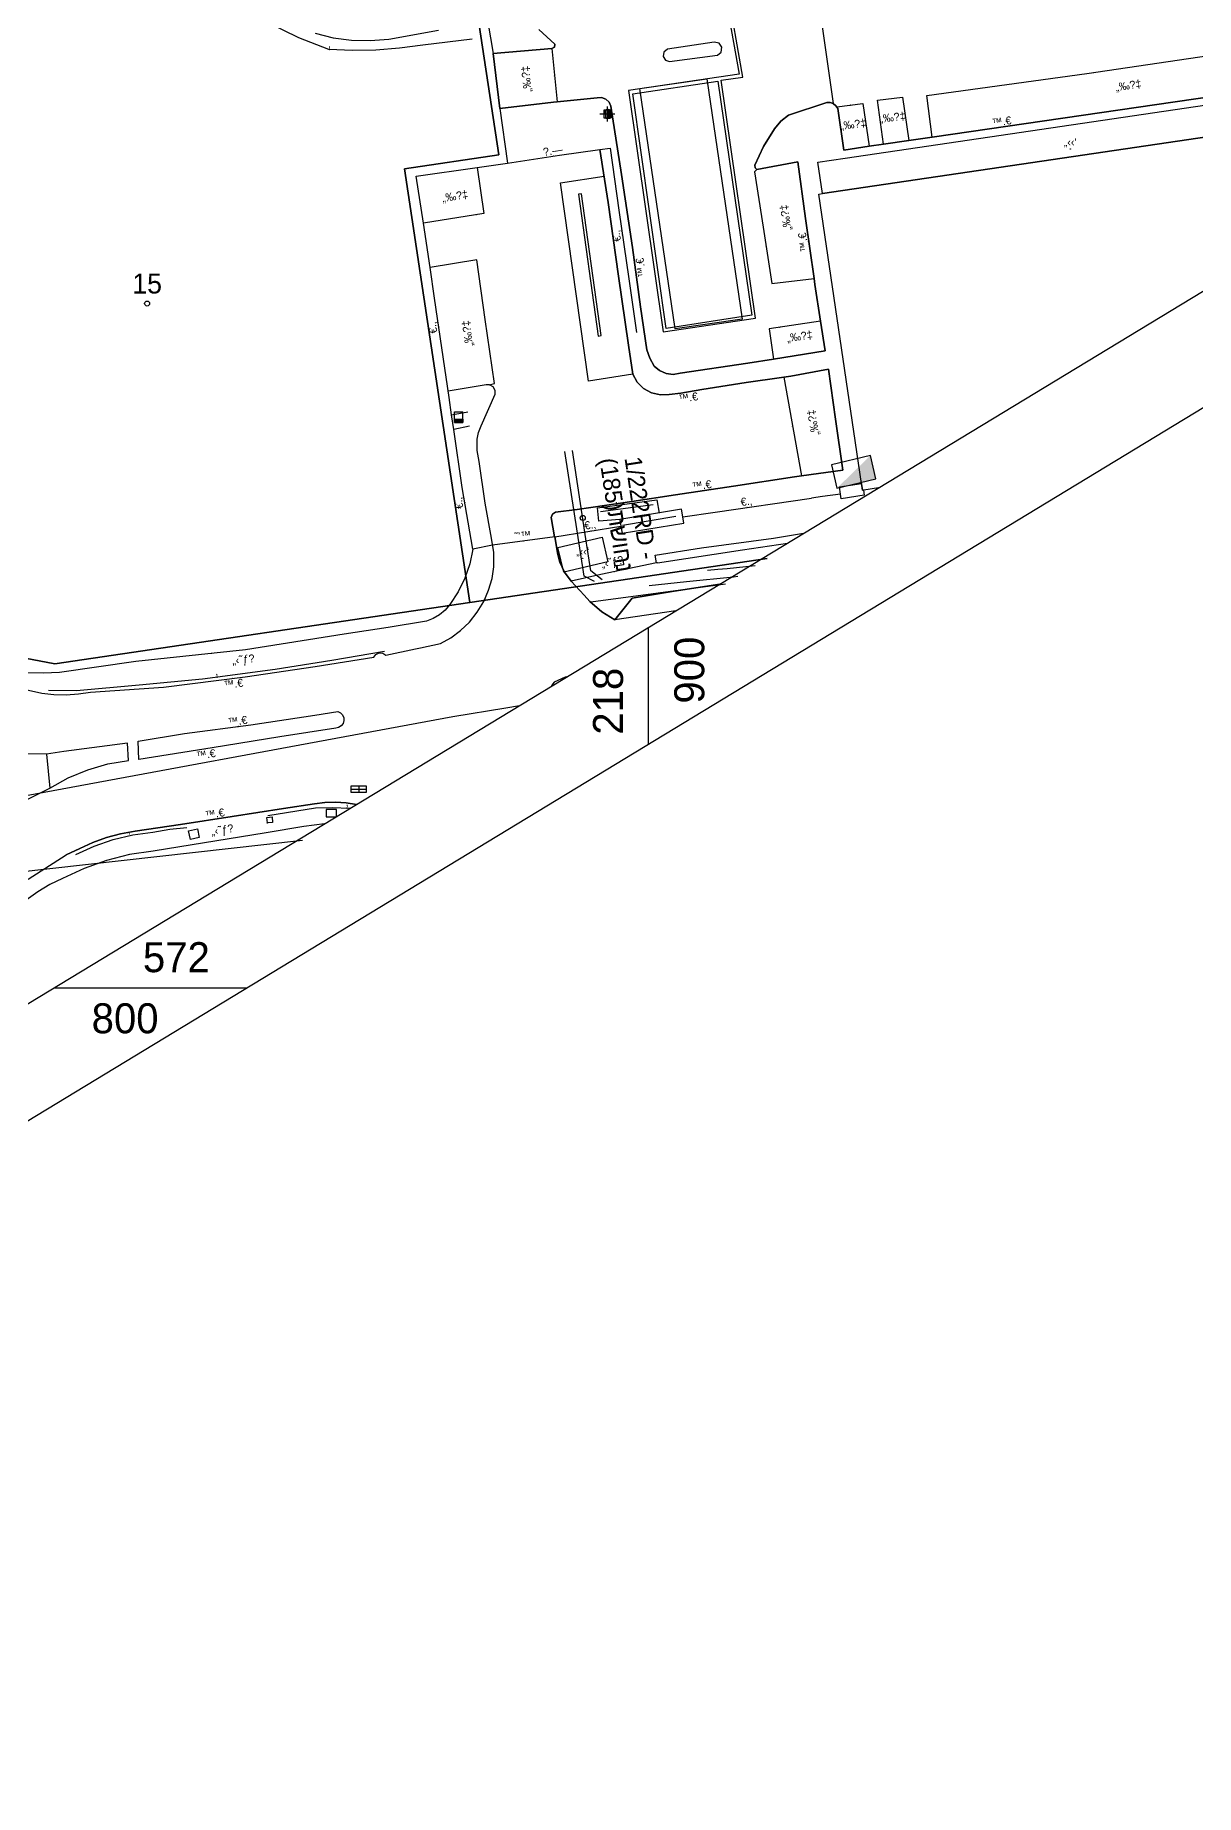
# Model space of a CAD drawing. Header units: metres. Extents: x 218299 to 220222, y 572714 to 574340.
# Drawn here: x 218838.6 to 218954.7, y 572719.3 to 572895.3 of the extents above; entities that cross this region are included whole.
import ezdxf
from ezdxf.enums import TextEntityAlignment as Align

# ---------------------------------------------------------------- set-up
doc = ezdxf.new("R2010")
doc.units = ezdxf.units.M
doc.header["$MEASUREMENT"] = 0
doc.header["$PDMODE"] = 66
doc.header["$PDSIZE"] = 0.75
for name, color, linetype in [('1201', 7, 'Continuous'), ('1202', 7, 'Continuous'), ('1602', 44, 'Continuous'), ('1603', 44, 'Continuous'), ('6011', 10, 'Continuous'), ('6021', 110, 'Continuous'), ('6031', 254, 'Continuous'), ('6151', 102, 'CABLEUNDEXIST03'), ('6261', 7, 'Continuous'), ('6910', 102, 'Continuous'), ('A_POINTS', 2, 'Continuous'), ('M2200', 253, 'Continuous'), ('M2207', 253, 'Continuous'), ('M2401', 7, 'Continuous'), ('M2404', 7, 'Continuous'), ('M2407', 253, 'Continuous'), ('M2408', 253, 'Continuous'), ('M2420', 253, 'Continuous'), ('M2430', 253, 'Continuous'), ('M2601', 253, 'Continuous'), ('M2602', 253, 'Continuous'), ('M2605', 253, 'Continuous'), ('M2612', 253, 'Continuous'), ('M4601', 253, 'Continuous'), ('M4611', 253, 'Continuous'), ('M4903', 253, 'Continuous'), ('M4904', 253, 'Continuous'), ('M5235', 253, 'Continuous'), ('M5250', 253, 'Continuous')]:
    doc.layers.add(name, color=color, linetype=linetype)
doc.styles.add('HEBTXT', font='HEBTXT')
doc.styles.add('MAVAT_HEBTXT', font='HEBTXT')
doc.linetypes.add('CABLEUNDEXIST03', pattern='A,3.5,[222,elecad.shx,S=0.01,R=0,X=0,Y=0],1.5', length=5)

# ---------------------------------------------------------------- blocks, each defined once
blk = doc.blocks.new('6261')
blk.add_lwpolyline([(-2, -1.2), (2, -1.2), (2, 1.2), (-2, 1.2)], close=True)
at = {"color": 0}
blk.add_solid([(2, 1.2), (-2, -1.2), (2, -1.2)], dxfattribs=at)
at = {"color": 0, "style": 'HEBTXT'}
blk.add_attdef('PIL_NAME', (2.69, 2.42), '', height=1.7, dxfattribs=at)
at = {"style": 'HEBTXT'}
blk.add_attdef('CAMUT_MONIM', (2.49, 0.22), '', height=1.7, dxfattribs=at)
at = {"color": 0, "style": 'HEBTXT', "flags": 1}
for tag, p in [('TYPE', (2.59, -1.77)), ('MAP_TYPE', (2.69, -3.78))]:
    blk.add_attdef(tag, p, '', height=1.7, dxfattribs=at)
blk = doc.blocks.new('6910')
at = {"layer": 'A_POINTS'}
blk.add_circle((0, 0), 0.25, dxfattribs=at)
at = {"color": 0, "style": 'HEBTXT', "flags": 1}
blk.add_attdef('CODE', (-2.92, 6.4), '', height=1.7, dxfattribs=at)
at = {"color": 0, "style": 'HEBTXT'}
for tag, p in [('PATH', (0.17, 4.71)), ('HTCH', (0.17, 2.71))]:
    blk.add_attdef(tag, text='', height=1.7, dxfattribs=at).set_placement(p, align=Align.MIDDLE_CENTER)
blk = doc.blocks.new('1603')
at = {"layer": 'A_POINTS'}
blk.add_circle((0, 0), 0.25, dxfattribs=at)
at = {"color": 0, "style": 'HEBTXT'}
blk.add_attdef('PARCEL_NUM', text='', height=2, dxfattribs=at).set_placement((0, 1), align=Align.CENTER)
at = {"color": 0, "style": 'HEBTXT', "flags": 1}
blk.add_attdef('LOT_NUM', text='', height=2, dxfattribs=at).set_placement((0, -2.5), align=Align.CENTER)
blk = doc.blocks.new('M2404')
blk.add_circle((0, 0), 0.025)
at = {"style": 'MAVAT_HEBTXT'}
blk.add_attdef('NAME', text='', height=0.8, dxfattribs=at).set_placement((0, 1.59), align=Align.MIDDLE)
blk = doc.blocks.new('M2408')
blk.add_circle((0, 0), 0.025)
at = {"style": 'MAVAT_HEBTXT'}
blk.add_attdef('NAME', text='', height=0.8, dxfattribs=at).set_placement((0, 1.59), align=Align.MIDDLE)
blk = doc.blocks.new('M2601')
blk.add_circle((0, 0), 0.025)
at = {"style": 'MAVAT_HEBTXT'}
blk.add_attdef('NAME', text='', height=0.8, dxfattribs=at).set_placement((0, 1.59), align=Align.MIDDLE)
blk = doc.blocks.new('M2602')
blk.add_circle((0, 0), 0.025)
at = {"style": 'MAVAT_HEBTXT'}
blk.add_attdef('NAME', text='', height=0.8, dxfattribs=at).set_placement((0, 1.59), align=Align.MIDDLE)
blk = doc.blocks.new('M2605')
blk.add_circle((0, 0), 0.025)
at = {"style": 'MAVAT_HEBTXT'}
blk.add_attdef('NAME', text='', height=0.8, dxfattribs=at).set_placement((0, 1.59), align=Align.MIDDLE)
blk = doc.blocks.new('M2612')
blk.add_circle((0, 0), 0.025)
at = {"style": 'MAVAT_HEBTXT'}
blk.add_attdef('NAME', text='', height=0.8, dxfattribs=at).set_placement((0, 1.59), align=Align.MIDDLE)
blk = doc.blocks.new('M2207')
blk.add_circle((0, 0), 0.025)
at = {"style": 'MAVAT_HEBTXT'}
blk.add_attdef('NAME', text='', height=0.8, dxfattribs=at).set_placement((0, 1.59), align=Align.MIDDLE)
blk = doc.blocks.new('M5250')
blk.add_circle((0, 0), 0.025)
at = {"style": 'MAVAT_HEBTXT'}
blk.add_attdef('NAME', text='', height=0.8, dxfattribs=at).set_placement((0, 1.25), align=Align.MIDDLE)
blk = doc.blocks.new('M2430')
blk.add_circle((0, 0), 0.025)
at = {"style": 'MAVAT_HEBTXT'}
blk.add_attdef('NAME', text='', height=0.8, dxfattribs=at).set_placement((0, 1.25), align=Align.MIDDLE)
blk = doc.blocks.new('M4611')
for p, q in [((-1.07, 0.55), (-1.07, 0.77)), ((-1, 0.57), (-0.52, 0.57)), ((-0.95, 0.86), (-0.54, 0.86)), ((-0.88, 1), (-0.51, 1)), ((-0.77, 1.07), (-0.5, 1.07)), ((-0.77, 0.25), (-0.5, 0.25)), ((-0.5, 1.07), (-0.5, 1.13)), ((-0.5, -1.5), (-0.5, 1.06)), ((-0.2, 1.43), (0.44, 1.43)), ((-0.04, 1.28), (-0.04, -1.47)), ((0.41, 1.29), (0.41, -1.46)), ((0.64, -1.47), (0.64, 1.16)), ((0.74, 1.13), (0.74, -1.5)), ((0.74, 1.07), (0.95, 1.07)), ((0.74, 0.25), (0.95, 0.25)), ((1.03, 1), (0.77, 1)), ((1.16, 0.85), (0.78, 0.85)), ((1.2, 0.55), (0.79, 0.55)), ((1.25, 0.55), (1.25, 0.77)), ((0.74, -1.5), (-0.5, -1.5))]:
    blk.add_line(p, q)
for centre, start, end in [((-0.77, 0.77), 90, 180), ((-0.77, 0.55), 180, 270), ((-0.2, 1.13), 90, 180), ((0.44, 1.13), 0, 90), ((0.95, 0.77), 0, 90), ((0.95, 0.55), 270, 0)]:
    blk.add_arc(centre, 0.3, start, end)
blk.add_point((0, 0))
at = {"style": 'MAVAT_HEBTXT', "flags": 1}
for tag, p in [('MARK', (0.08, 2.68)), ('HEIGHT', (0.08, -2.76)), ('NAME', (0.08, -5.32)), ('DIAMETER', (0.08, -7.89))]:
    blk.add_attdef(tag, text='', height=0.8, dxfattribs=at).set_placement(p, align=Align.MIDDLE)
blk = doc.blocks.new('M4903')
blk.add_lwpolyline([(-1.6, -0.59), (1.6, -0.59), (1.6, 0.62), (-1.6, 0.62)], close=True)
for points in [[(-1.57, 0), (1.57, 0)], [(0, 0.62), (0, -0.59)]]:
    blk.add_lwpolyline(points)
at = {"style": 'MAVAT_HEBTXT', "flags": 1}
for tag, p in [('MARK', (0, 1.87)), ('IL', (0, -6.97))]:
    blk.add_attdef(tag, text='', height=0.8, dxfattribs=at).set_placement(p, align=Align.MIDDLE)
at = {"style": 'MAVAT_HEBTXT'}
for tag, p in [('HEIGHT', (0, -1.84)), ('NAME', (0, -4.41))]:
    blk.add_attdef(tag, text='', height=0.8, dxfattribs=at).set_placement(p, align=Align.MIDDLE)
blk = doc.blocks.new('*U89')
at = {"linetype": 'Continuous'}
for p, q in [((-0.85, 0), (-0.85, -0.66)), ((0.85, 0), (0.85, -0.66))]:
    blk.add_line(p, q, dxfattribs=at)
blk.add_solid([(-0.85, 0), (-0.85, -0.66), (0.85, -0.66)], dxfattribs=at)
at = {"linetype": 'Continuous', "extrusion": (0, 0, -1)}
blk.add_solid([(0.85, 0), (-0.85, 0), (-0.85, -0.66)], dxfattribs=at)
blk = doc.blocks.new('M5235')
for points in [[(-0.85, 1.47), (0.85, 1.47)], [(-0.85, -0.66), (-0.85, 1.47)], [(-0.85, 0), (0.85, 0)], [(0.85, -0.66), (0.85, 1.47)], [(-0.85, -0.66), (0.85, -0.66)]]:
    blk.add_lwpolyline(points)
at = {"linetype": 'Continuous'}
blk.add_blockref('*U89', (0, 0), dxfattribs=at)
at = {"style": 'MAVAT_HEBTXT', "flags": 1}
for tag, p in [('MARK', (0, 2.72)), ('HEIGHT', (0, -1.92)), ('NAME', (0, -4.48))]:
    blk.add_attdef(tag, text='', height=0.8, dxfattribs=at).set_placement(p, align=Align.MIDDLE)
blk = doc.blocks.new('111')
at = {"layer": 'M2200'}
blk.add_polyline3d([(218905.83, 572890.9, 565.84), (218909.34, 572866.86, 565.66), (218902.65, 572865.89, 565.66), (218899.13, 572889.92, 565.84), (218905.83, 572890.9, 565.84)], close=True, dxfattribs=at)
blk.add_polyline3d([(218922.98, 572849.98, 568.72), (218921.54, 572849.77, 568.72), (218921.51, 572849.77, 568.72), (218921.39, 572849.75, 568.72), (218921.29, 572850.43, 568.73), (218917.03, 572879.37, 569.08), (218917.4, 572879.43, 569.08), (218966.48, 572886.66, 569.08), (218966.85, 572886.71, 569.08), (218968.22, 572877.42, 568.97)], dxfattribs=at)
at = {"layer": 'M2207'}
for points in [[(218966.48, 572886.66, 563.59), (218917.4, 572879.43, 563.23), (218916.94, 572882.54, 563.23), (218919.67, 572882.95, 563.25), (218966.02, 572889.78, 563.59), (218966.48, 572886.66, 563.59)], [(218921.56, 572849.25, 561.16), (218919.27, 572848.88, 561.16), (218919.19, 572849.37, 561.16), (218919.08, 572850.08, 561.16), (218921.29, 572850.43, 561.16), (218921.3, 572850.35, 561.16), (218921.39, 572849.75, 561.16), (218921.51, 572849.77, 561.16), (218921.56, 572849.25, 561.16)], [(218890.93, 572844.02, 560.58), (218895.35, 572845.06, 560.58), (218895.93, 572842.59, 560.58), (218891.51, 572841.55, 560.58), (218890.93, 572844.02, 560.58)]]:
    blk.add_polyline3d(points, close=True, dxfattribs=at)
at = {"layer": 'M2401'}
for points in [[(218965.74, 572890.5, 558.64), (218928.36, 572885.06, 558.64), (218926.04, 572884.72, 558.64), (218923.48, 572884.35, 558.64), (218922.05, 572884.14, 558.64), (218919.54, 572883.77, 558.64), (218918.92, 572887.93, 558.69), (218918.74, 572888.2, 558.69), (218918.47, 572888.41, 558.69), (218918.15, 572888.52, 558.69), (218917.83, 572888.53, 558.69), (218913.98, 572887.25, 558.78), (218913.21, 572886.64, 558.79), (218912.58, 572885.9, 558.87), (218911.49, 572884.12, 558.87), (218910.61, 572882.24, 558.87), (218910.65, 572881.99, 558.87), (218910.82, 572881.82, 558.87), (218914.94, 572882.59, 558.87), (218915.68, 572876.91, 558.87), (218916.55, 572870.91, 558.79), (218916.64, 572870.31, 558.78), (218917.2, 572866.64, 558.78), (218917.65, 572863.7, 558.78), (218912.5, 572862.86, 558.72), (218909.92, 572862.44, 558.69), (218903.15, 572861.44, 558.69), (218902.46, 572861.33, 558.69), (218901.74, 572861.43, 558.69), (218901.08, 572861.72, 558.69), (218900.55, 572862.16, 558.69), (218900.12, 572862.94, 558.69), (218899.83, 572863.78, 558.69), (218899.2, 572868.09, 558.78), (218898.39, 572874.02, 558.87), (218897.27, 572881.31, 558.87), (218896.23, 572888.16, 558.87), (218896.06, 572888.55, 558.87), (218895.71, 572888.87, 558.87), (218895.27, 572889.02, 558.87), (218894.84, 572889, 558.87), (218890.85, 572888.58, 558.95), (218890.48, 572888.54, 558.96), (218885.11, 572887.93, 559.05), (218884.44, 572893.43, 559.14), (218890.31, 572893.92, 559.14), (218890.59, 572894.05, 559.14), (218890.61, 572894.35, 559.14), (218889.01, 572895.81, 559.06)], [(218836.45, 572830.08, 557.74), (218839.3, 572829.47, 557.74), (218840.51, 572829.33, 557.91), (218841.74, 572829.3, 557.94), (218842.96, 572829.38, 557.94), (218844.17, 572829.56, 557.92), (218851.45, 572830.05, 557.92), (218859.63, 572831.1, 557.92), (218866.65, 572832.12, 558.1), (218872.5, 572833.07, 558.1), (218872.71, 572833.32, 558.1), (218873.05, 572833.48, 558.1), (218873.42, 572833.44, 558.1), (218873.7, 572833.26, 558.1), (218876.66, 572833.88, 558.1), (218877.19, 572833.99, 558.1), (218879.18, 572834.41, 558.1), (218880.21, 572834.99, 558.1), (218881.19, 572835.71, 558.1), (218882.08, 572836.56, 558.11), (218882.86, 572837.54, 558.11), (218883.5, 572838.61, 558.13), (218883.99, 572839.74, 558.15), (218884.33, 572840.91, 558.17), (218884.51, 572842.08, 558.19), (218884.52, 572843.53, 558.19), (218884.29, 572844.97, 558.28), (218883.66, 572848.46, 558.37), (218883.04, 572852.63, 558.46), (218882.83, 572853.73, 558.46), (218882.84, 572854.85, 558.46), (218882.99, 572855.53, 558.46), (218883.25, 572856.18, 558.46), (218884.63, 572859.37, 558.55), (218884.63, 572859.73, 558.55), (218884.44, 572860.09, 558.55), (218884.09, 572860.29, 558.55), (218883.73, 572860.3, 558.55), (218879.94, 572859.66, 558.55)], [(218917.37, 572896.13, 558.48), (218918.47, 572888.41, 558.48)], [(218906.56, 572894.54, 558.73), (218901.87, 572893.84, 558.73), (218901.52, 572893.57, 558.73), (218901.44, 572893.13, 558.73), (218901.67, 572892.75, 558.73), (218902.09, 572892.61, 558.73), (218906.89, 572893.25, 558.73), (218907.26, 572893.56, 558.73), (218907.32, 572894.04, 558.73), (218907.04, 572894.44, 558.73), (218906.56, 572894.54, 558.73)], [(218895.11, 572883.83, 558.82), (218895.95, 572878.52, 558.73), (218896.97, 572871.17, 558.64), (218898, 572864.27, 558.64), (218898.41, 572861.34, 558.64), (218898.84, 572860.57, 558.64), (218899.5, 572859.92, 558.64), (218900.3, 572859.48, 558.64), (218901.17, 572859.28, 558.64), (218902.05, 572859.33, 558.64), (218903.23, 572859.46, 558.64), (218905.32, 572859.82, 558.55), (218909.77, 572860.51, 558.64), (218913.29, 572861.03, 558.72), (218913.52, 572861.06, 558.72), (218914.21, 572861.16, 558.73), (218918, 572861.84, 558.73), (218918.69, 572856.86, 558.73), (218919.41, 572851.76, 558.73), (218915.29, 572851.19, 558.66), (218914.6, 572851.1, 558.64), (218908.49, 572850.14, 558.55), (218902.68, 572849.29, 558.55), (218898.32, 572848.63, 558.37), (218892.86, 572847.82, 558.28), (218890.67, 572847.55, 558.28), (218890.37, 572847.36, 558.28), (218890.26, 572847.02, 558.28), (218890.59, 572845.1, 558.28), (218890.6, 572845.08, 558.28), (218890.92, 572843.31, 558.28), (218891.13, 572842.55, 558.28), (218891.59, 572841.57, 558.28), (218892.26, 572840.65, 558.28), (218893.56, 572839.25, 558.22), (218894.13, 572838.63, 558.19), (218895.3, 572837.6, 558.19), (218896.63, 572836.79, 558.19), (218898.34, 572838.97, 558.19), (218902.56, 572839.65, 558.28), (218907.12, 572840.37, 558.28)], [(218891.83, 572831.1, 558.28), (218891.64, 572831.05, 558.28), (218890.55, 572830.55, 558.28), (218890.3, 572830.25, 558.28), (218890.29, 572830.16, 558.28)], [(218837.94, 572810.86, 558), (218841.74, 572813.28, 557.92), (218843.08, 572813.92, 558.01), (218844.4, 572814.53, 558.01), (218845.77, 572815.03, 558.01), (218847.18, 572815.4, 558.01), (218848.62, 572815.66, 558.01), (218853.15, 572816.32, 558.01), (218858.34, 572817.12, 558.1), (218863.46, 572817.94, 558.1), (218866.57, 572818.4, 558.1), (218867.62, 572818.53, 558.1), (218868.68, 572818.57, 558.12), (218869.74, 572818.5, 558.15), (218870.78, 572818.33, 558.19)]]:
    blk.add_polyline3d(points, dxfattribs=at)
for points in [[(218848.92, 572824.64, 558.1), (218853.57, 572825.43, 558.19), (218860.19, 572826.3, 558.28), (218866.59, 572827.27, 558.19), (218868.91, 572827.62, 558.19), (218869.17, 572827.5, 558.19), (218869.38, 572827.28, 558.19), (218869.5, 572827, 558.19), (218869.52, 572826.71, 558.19), (218869.43, 572826.43, 558.19), (218869.24, 572826.19, 558.19), (218868.98, 572826.03, 558.19), (218868.7, 572825.97, 558.19), (218863.11, 572825.09, 558.1), (218856.33, 572823.99, 558.1), (218848.99, 572822.82, 558.01)], [(218836.56, 572823.38, 557.92), (218835.6, 572823.38, 557.92), (218835.17, 572823.18, 557.92), (218834.96, 572822.75, 557.92), (218835.42, 572821.05, 557.96), (218835.99, 572818.9, 558.01), (218836.28, 572818.55, 558.01), (218836.7, 572818.39, 558.01), (218837.22, 572818.53, 558.01), (218840.1, 572819.95, 557.74), (218841.93, 572820.98, 558.01), (218843.88, 572821.8, 558.01), (218845.91, 572822.39, 558.01), (218847.98, 572822.73, 558.01), (218847.86, 572824.47, 558.01), (218841.51, 572823.61, 558.01), (218839.75, 572823.34, 558.01)]]:
    blk.add_polyline3d(points, close=True, dxfattribs=at)
at = {"layer": 'M2404'}
for points in [[(218889.01, 572895.81, 559.06), (218890.61, 572894.35, 559.14), (218890.59, 572894.05, 559.14), (218890.31, 572893.92, 559.14), (218884.44, 572893.43, 559.14), (218885.11, 572887.93, 559.05), (218890.48, 572888.54, 558.96), (218890.85, 572888.58, 558.95), (218894.84, 572889, 558.87), (218895.27, 572889.02, 558.87), (218895.71, 572888.87, 558.87), (218896.06, 572888.55, 558.87), (218896.23, 572888.16, 558.87), (218897.27, 572881.31, 558.87), (218898.39, 572874.02, 558.87), (218899.2, 572868.09, 558.78), (218899.83, 572863.78, 558.69), (218900.12, 572862.94, 558.69), (218900.55, 572862.16, 558.69), (218901.08, 572861.72, 558.69), (218901.74, 572861.43, 558.69), (218902.46, 572861.33, 558.69), (218903.15, 572861.44, 558.69), (218909.92, 572862.44, 558.69), (218912.5, 572862.86, 558.72), (218917.65, 572863.7, 558.78), (218917.2, 572866.64, 558.78), (218916.64, 572870.31, 558.78), (218916.55, 572870.91, 558.79), (218915.68, 572876.91, 558.87), (218914.94, 572882.59, 558.87), (218910.82, 572881.82, 558.87), (218910.65, 572881.99, 558.87), (218910.61, 572882.24, 558.87), (218911.49, 572884.12, 558.87), (218912.58, 572885.9, 558.87), (218913.21, 572886.64, 558.79), (218913.98, 572887.25, 558.78), (218917.83, 572888.53, 558.69), (218918.15, 572888.52, 558.69), (218918.47, 572888.41, 558.69), (218918.74, 572888.2, 558.69), (218918.92, 572887.93, 558.69), (218919.54, 572883.77, 558.64), (218922.05, 572884.14, 558.64), (218923.48, 572884.35, 558.64), (218926.04, 572884.72, 558.64), (218928.36, 572885.06, 558.64), (218965.74, 572890.5, 558.64)], [(218906.56, 572894.54, 558.73), (218901.87, 572893.84, 558.73), (218901.52, 572893.57, 558.73), (218901.44, 572893.13, 558.73), (218901.67, 572892.75, 558.73), (218902.09, 572892.61, 558.73), (218906.89, 572893.25, 558.73), (218907.26, 572893.56, 558.73), (218907.32, 572894.04, 558.73), (218907.04, 572894.44, 558.73), (218906.56, 572894.54, 558.73)], [(218907.12, 572840.37, 558.28), (218902.56, 572839.65, 558.28), (218898.34, 572838.97, 558.19), (218896.63, 572836.79, 558.19), (218895.3, 572837.6, 558.19), (218894.13, 572838.63, 558.19), (218893.56, 572839.25, 558.22), (218892.26, 572840.65, 558.28), (218891.59, 572841.57, 558.28), (218891.13, 572842.55, 558.28), (218890.92, 572843.31, 558.28), (218890.6, 572845.08, 558.28), (218890.59, 572845.1, 558.28), (218890.26, 572847.02, 558.28), (218890.37, 572847.36, 558.28), (218890.67, 572847.55, 558.28), (218892.86, 572847.82, 558.28), (218898.32, 572848.63, 558.37), (218902.68, 572849.29, 558.55), (218908.49, 572850.14, 558.55), (218914.6, 572851.1, 558.64), (218915.29, 572851.19, 558.66), (218919.41, 572851.76, 558.73), (218918.69, 572856.86, 558.73), (218918, 572861.84, 558.73), (218914.21, 572861.16, 558.73), (218913.52, 572861.06, 558.72), (218913.29, 572861.03, 558.72), (218909.77, 572860.51, 558.64), (218905.32, 572859.82, 558.55), (218903.23, 572859.46, 558.64), (218902.05, 572859.33, 558.64), (218901.17, 572859.28, 558.64), (218900.3, 572859.48, 558.64), (218899.5, 572859.92, 558.64), (218898.84, 572860.57, 558.64), (218898.41, 572861.34, 558.64), (218898, 572864.27, 558.64), (218896.97, 572871.17, 558.64), (218895.95, 572878.52, 558.73), (218895.11, 572883.83, 558.82)], [(218839.3, 572829.47, 557.86), (218840.51, 572829.33, 557.91), (218841.74, 572829.3, 557.94), (218842.96, 572829.38, 557.94), (218844.17, 572829.56, 557.92), (218851.45, 572830.05, 557.92), (218859.63, 572831.1, 557.92), (218866.65, 572832.12, 558.1), (218872.5, 572833.07, 558.1), (218872.71, 572833.32, 558.1), (218873.05, 572833.48, 558.1), (218873.42, 572833.44, 558.1), (218873.7, 572833.26, 558.1), (218876.66, 572833.88, 558.1), (218877.19, 572833.99, 558.1), (218879.18, 572834.41, 558.1), (218880.21, 572834.99, 558.1), (218881.19, 572835.71, 558.1), (218882.08, 572836.56, 558.11), (218882.86, 572837.54, 558.11), (218883.5, 572838.61, 558.13), (218883.99, 572839.74, 558.15), (218884.33, 572840.91, 558.17), (218884.51, 572842.08, 558.19), (218884.52, 572843.53, 558.19), (218884.29, 572844.97, 558.28), (218883.66, 572848.46, 558.37), (218883.04, 572852.63, 558.46), (218882.83, 572853.73, 558.46), (218882.84, 572854.85, 558.46), (218882.99, 572855.53, 558.46), (218883.25, 572856.18, 558.46), (218884.63, 572859.37, 558.55), (218884.63, 572859.73, 558.55), (218884.44, 572860.09, 558.55), (218884.09, 572860.29, 558.55), (218883.73, 572860.3, 558.55), (218879.94, 572859.66, 558.55)], [(218891.83, 572831.1, 558.28), (218891.64, 572831.05, 558.28), (218890.55, 572830.55, 558.28), (218890.3, 572830.25, 558.28), (218890.29, 572830.16, 558.28)], [(218840.1, 572819.95, 558.01), (218841.93, 572820.98, 558.01), (218843.88, 572821.8, 558.01), (218845.91, 572822.39, 558.01), (218847.98, 572822.73, 558.01), (218847.86, 572824.47, 558.01), (218841.51, 572823.61, 558.01), (218839.75, 572823.34, 558.01), (218839.75, 572823.34, 558.01)], [(218870.78, 572818.33, 558.19), (218869.74, 572818.5, 558.15), (218868.68, 572818.57, 558.12), (218867.62, 572818.53, 558.1), (218866.57, 572818.4, 558.1), (218863.46, 572817.94, 558.1), (218858.34, 572817.12, 558.1), (218853.15, 572816.32, 558.01), (218848.62, 572815.66, 558.01), (218847.18, 572815.4, 558.01), (218845.77, 572815.03, 558.01), (218844.4, 572814.53, 558.01), (218843.08, 572813.92, 558.01), (218841.74, 572813.28, 557.97)]]:
    blk.add_polyline3d(points, dxfattribs=at)
blk.add_polyline3d([(218848.92, 572824.64, 558.1), (218853.57, 572825.43, 558.19), (218860.19, 572826.3, 558.28), (218866.59, 572827.27, 558.19), (218868.91, 572827.62, 558.19), (218869.17, 572827.5, 558.19), (218869.38, 572827.28, 558.19), (218869.5, 572827, 558.19), (218869.52, 572826.71, 558.19), (218869.43, 572826.43, 558.19), (218869.24, 572826.19, 558.19), (218868.98, 572826.03, 558.19), (218868.7, 572825.97, 558.19), (218863.11, 572825.09, 558.1), (218856.33, 572823.99, 558.1), (218848.99, 572822.82, 558.01)], close=True, dxfattribs=at)
at = {"layer": 'M2407'}
blk.add_polyline3d([(218898.41, 572861.34, 558.64), (218893.97, 572860.67, 558.54), (218891.18, 572880.49, 558.56), (218895.54, 572881.15, 558.78)], dxfattribs=at)
at = {"layer": 'M2408'}
for points in [[(218866.63, 572895.44, 558.42), (218868.43, 572895, 558.54), (218870.28, 572894.75, 558.62), (218872.15, 572894.71, 558.64), (218874, 572894.87, 558.6), (218878.96, 572895.74, 558.8)], [(218883.92, 572896.54, 559.14), (218884.44, 572893.43, 559.14)], [(218885.11, 572887.93, 559.05), (218885.89, 572882.44, 559)], [(218917.39, 572849.11, 558.72), (218916.28, 572848.96, 558.72)], [(218900.8, 572842.48, 558.44), (218900.65, 572843.25, 558.44), (218905.3, 572843.98, 558.44), (218912.48, 572844.96, 558.53), (218915.48, 572845.44, 558.57)], [(218882.42, 572843.86, 558.28), (218882.11, 572842.39, 558.28), (218881.61, 572840.95, 558.28), (218880.94, 572839.58, 558.28), (218880.11, 572838.32, 558.28), (218879.64, 572837.76, 558.28), (218879.08, 572837.29, 558.28), (218878.45, 572836.91, 558.28), (218877.77, 572836.65, 558.28), (218873.95, 572836.01, 558.28), (218869.53, 572835.36, 558.28), (218859.66, 572833.8, 558.1), (218848.69, 572832.61, 557.92), (218841.05, 572831.52, 557.92), (218839.47, 572831.44, 557.92), (218837.88, 572831.49, 557.92), (218836.31, 572831.67, 557.92), (218834.76, 572831.98, 557.92), (218830.4, 572833.31, 557.74), (218829.37, 572833.73, 557.74), (218828.38, 572834.28, 557.74), (218827.47, 572834.94, 557.74), (218826.66, 572835.71, 557.74)], [(218900.88, 572842.49, 558.44), (218900.8, 572842.48, 558.44), (218895.2, 572841.32, 558.35), (218892.26, 572840.65, 558.28)], [(218839.75, 572823.34, 558.01), (218840.1, 572819.95, 558.01)], [(218867.58, 572816.39, 558.29), (218865.49, 572816.12, 558.29), (218861.72, 572815.48, 558.1), (218850.43, 572813.66, 558.1), (218848.08, 572813.31, 558.1), (218845.77, 572812.73, 558.1), (218843.52, 572811.94, 558.1), (218841.37, 572810.94, 558.1), (218840.11, 572810.31, 558.1), (218838.88, 572809.58, 558.1), (218837.71, 572808.76, 558.1), (218836.59, 572807.85, 558.1), (218835.55, 572806.86, 558.1), (218834.6, 572805.8, 558.1), (218833.72, 572804.67, 558.1), (218832.95, 572803.49, 558.1), (218831.66, 572801.3, 558.18), (218830.63, 572798.95, 558.3), (218829.88, 572796.51, 558.45), (218829.43, 572794.01, 558.64), (218829.22, 572793.13, 558.65)]]:
    blk.add_polyline3d(points, dxfattribs=at)
at = {"layer": 'M2420', "linetype": 'Continuous', "lineweight": -3}
blk.add_lwpolyline([(218833.2, 572818.38), (218880.41, 572827.12), (218885.7, 572828), (218887.09, 572828.22)], dxfattribs=at)
at = {"layer": 'M2430'}
for points in [[(218890.31, 572893.92, 558.82), (218890.85, 572888.58, 558.82)], [(218928.36, 572885.06, 558.37), (218927.83, 572889.22, 558.37), (218943.85, 572891.42, 558.37), (218965.32, 572894.6, 558.55)], [(218918.82, 572888.09, 558.55), (218921.44, 572888.41, 558.55), (218922.05, 572884.14, 558.55)], [(218923.48, 572884.35, 558.55), (218922.91, 572888.76, 558.46), (218925.39, 572889.07, 558.46), (218926.04, 572884.72, 558.46)], [(218882.84, 572882.01, 558.55), (218883.5, 572877.42, 558.55), (218877.46, 572876.45, 558.55)], [(218910.82, 572881.82, 558.73), (218910.58, 572881.59, 558.73), (218911.44, 572876.04, 558.73), (218912.32, 572870.42, 558.64), (218916.55, 572870.91, 558.64)], [(218884.09, 572860.29, 558.37), (218884.58, 572860.41, 558.37), (218883.64, 572866.82, 558.46), (218882.81, 572872.79, 558.55), (218878.13, 572872.02, 558.55)], [(218917.2, 572866.64, 558.64), (218912.06, 572865.9, 558.64), (218912.5, 572862.86, 558.64)], [(218913.52, 572861.06, 558.55), (218915.29, 572851.19, 558.55)], [(218902.72, 572837.7, 558.16), (218896.63, 572836.79, 558.1)]]:
    blk.add_polyline3d(points, dxfattribs=at)
at = {"layer": 'M2601'}
for points in [[(218882.33, 572894.86, 560.06), (218877.4, 572894.26, 559.88), (218875.07, 572893.95, 559.71), (218872.72, 572893.77, 559.56), (218870.36, 572893.72, 559.44), (218868, 572893.81, 559.34), (218865, 572894.99, 559.34), (218861.88, 572896.52, 559.34), (218857.01, 572898.85, 559.34), (218856.24, 572899.1, 559.34), (218854.84, 572899.12, 559.34)], [(218897.11, 572846.83, 560.35), (218895, 572846.66, 560.34), (218894.88, 572847.99, 560.28), (218900.83, 572848.78, 560.27), (218901.04, 572847.47, 560.35)], [(218873.57, 572833.61, 559.18), (218868.31, 572832.71, 559.18), (218862.62, 572831.81, 559.18), (218855.37, 572830.86, 559), (218849.02, 572830.25, 559), (218842.75, 572829.7, 558.82), (218839.95, 572829.73, 558.82)], [(218861.89, 572817.23, 559.9), (218866.67, 572817.99, 559.9), (218868.37, 572818.04, 559.93), (218870.07, 572817.95, 559.91), (218870.14, 572817.94, 559.9)], [(218842.69, 572813.33, 559), (218844.52, 572814.17, 559), (218846.44, 572814.83, 559), (218848.41, 572815.29, 559), (218850.41, 572815.56, 559), (218852.09, 572815.86, 559), (218853.79, 572816.02, 559)]]:
    blk.add_polyline3d(points, dxfattribs=at)
at = {"layer": 'M2602'}
for points in [[(218895.11, 572883.83, 559.63), (218896.16, 572883.95, 559.63), (218897.03, 572877.75, 559.54), (218898.01, 572870.88, 559.63), (218898.8, 572865.53, 559.63)], [(218884.38, 572844.27, 560.08), (218882.42, 572843.86, 560.08), (218882.42, 572843.86, 560.08), (218881.35, 572850.01, 560.17), (218880.5, 572855.83, 560.17), (218880.28, 572857.3, 560.17), (218880.03, 572859.01, 560.17), (218878.59, 572868.97, 560.17), (218878.13, 572872.02, 560.26), (218877.46, 572876.45, 560.4), (218876.74, 572881.14, 560.53), (218882.84, 572882.01, 560.41), (218885.89, 572882.44, 560.35)], [(218880.28, 572857.3, 559.99), (218881.92, 572857.59, 559.99)], [(218882.09, 572856.14, 559.99), (218880.5, 572855.83, 559.99)], [(218919.19, 572849.37, 560.53), (218917.39, 572849.11, 560.44), (218917.39, 572849.11, 560.44)], [(218903.3, 572847.84, 560.35), (218897.11, 572846.83, 560.35), (218897.22, 572846.17, 560.35), (218897.34, 572845.45, 560.35), (218903.52, 572846.46, 560.35), (218903.42, 572847.1, 560.35), (218903.3, 572847.84, 560.35)], [(218903.42, 572847.1, 560.35), (218906.66, 572847.56, 560.44), (218916.28, 572848.96, 560.53), (218916.28, 572848.96, 560.53)], [(218890.6, 572845.08, 560.17), (218890.6, 572845.08, 560.17), (218897.22, 572846.17, 560.35)], [(218897.44, 572842.65, 559.7), (218897.49, 572842.28, 559.7), (218896.69, 572842.17, 559.7), (218896.6, 572842.56, 559.7)]]:
    blk.add_polyline3d(points, dxfattribs=at)
at = {"layer": 'M2605'}
for points in [[(218885.89, 572882.44, 559), (218891.08, 572883.27, 559), (218895.11, 572883.83, 558.82), (218895.11, 572883.83, 558.82)], [(218900.88, 572842.49, 558.46), (218909.38, 572843.79, 558.46), (218913.89, 572844.47, 558.55)]]:
    blk.add_polyline3d(points, dxfattribs=at)
at = {"layer": 'M2612'}
blk.add_polyline3d([(218890.6, 572845.08, 559.16), (218884.38, 572844.27, 559.16)], dxfattribs=at)
at = {"layer": 'M4601'}
for points in [[(218900.46, 572848.3, 559.5), (218895.18, 572847.59, 559.5)], [(218902.73, 572847.11, 559.27), (218897.37, 572846.21, 559.23)]]:
    blk.add_polyline3d(points, dxfattribs=at)
at = {"layer": 'M4904'}
for points in [[(218907.53, 572899.97, 558.71), (218909.05, 572891.34, 558.74), (218898, 572889.72, 558.76), (218901.44, 572865.58, 558.79), (218910.69, 572866.96, 558.76), (218907.24, 572890.75, 558.78), (218909.43, 572891.07, 558.78), (218907.86, 572900.03, 558.79)], [(218906.92, 572890.67, 558.81), (218910.31, 572867.26, 558.85), (218901.74, 572865.91, 558.79), (218898.41, 572889.4, 558.74)], [(218895.26, 572865.21, 558.51), (218893.29, 572879.4, 558.56), (218892.99, 572879.36, 558.55), (218894.96, 572865.17, 558.5)]]:
    blk.add_polyline3d(points, close=True, dxfattribs=at)
at = {"layer": 'M5250'}
for points in [[(218868.77, 572817.82, 558.21), (218867.74, 572817.83, 558.21), (218867.74, 572817.09, 558.21), (218868.71, 572817.08, 558.21)], [(218868.77, 572817.11, 558.21), (218868.77, 572817.82, 558.21)], [(218854.86, 572815.9, 558.03), (218855.05, 572815.02, 558.03), (218854.15, 572814.82, 558.03), (218853.95, 572815.7, 558.03), (218854.86, 572815.9, 558.03)], [(218862.33, 572817.09, 558.03), (218862.37, 572816.53, 558.03), (218861.86, 572816.48, 558.03), (218861.81, 572817.04, 558.03), (218862.33, 572817.09, 558.03)]]:
    blk.add_polyline3d(points, dxfattribs=at)
at = {"layer": 'M2207'}
ref = blk.add_blockref('M2207', (218942.18, 572883.87), dxfattribs=dict(at, xscale=0.5, yscale=0.5, zscale=0.5))
ref.add_attrib('NAME', '„‹‹‘', dxfattribs={"layer": '0', "height": 0.8, "style": 'MAVAT_HEBTXT'}).set_placement((218942.18, 572884.5), align=Align.MIDDLE)
ref = blk.add_blockref('M2207', (218893.4, 572842.94), dxfattribs=dict(at, xscale=0.5, yscale=0.5, zscale=0.5))
ref.add_attrib('NAME', '„‹‹‘', dxfattribs={"layer": '0', "height": 0.8, "style": 'MAVAT_HEBTXT'}).set_placement((218893.4, 572843.57), align=Align.MIDDLE)
at = {"layer": 'M2404'}
ref = blk.add_blockref('M2404', (218935.39, 572886.08), dxfattribs=dict(at, xscale=0.5, yscale=0.5, zscale=0.5))
ref.add_attrib('NAME', '™.€', dxfattribs={"layer": '0', "height": 0.8, "rotation": 8.3849, "style": 'MAVAT_HEBTXT'}).set_placement((218935.31, 572886.62), align=Align.MIDDLE)
ref = blk.add_blockref('M2404', (218916.01, 572874.61), dxfattribs=dict(at, xscale=0.5, yscale=0.5, zscale=0.5))
ref.add_attrib('NAME', '™.€', dxfattribs={"layer": '0', "height": 0.8, "rotation": 98.3033, "style": 'MAVAT_HEBTXT'}).set_placement((218915.47, 572874.53), align=Align.MIDDLE)
ref = blk.add_blockref('M2404', (218898.67, 572871.92), dxfattribs=dict(at, xscale=0.5, yscale=0.5, zscale=0.5))
ref.add_attrib('NAME', '™.€', dxfattribs={"layer": '0', "height": 0.8, "rotation": 98.3033, "style": 'MAVAT_HEBTXT'}).set_placement((218899.22, 572872), align=Align.MIDDLE)
ref = blk.add_blockref('M2404', (218903.87, 572859.57), dxfattribs=dict(at, xscale=0.5, yscale=0.5, zscale=0.5))
ref.add_attrib('NAME', '™.€', dxfattribs={"layer": '0', "height": 0.8, "rotation": 8.2757, "style": 'MAVAT_HEBTXT'}).set_placement((218903.95, 572859.02), align=Align.MIDDLE)
ref = blk.add_blockref('M2404', (218905.39, 572849.69), dxfattribs=dict(at, xscale=0.5, yscale=0.5, zscale=0.5))
ref.add_attrib('NAME', '™.€', dxfattribs={"layer": '0', "height": 0.8, "rotation": 8.2757, "style": 'MAVAT_HEBTXT'}).set_placement((218905.31, 572850.24), align=Align.MIDDLE)
ref = blk.add_blockref('M2404', (218858.39, 572830.94), dxfattribs=dict(at, xscale=0.5, yscale=0.5, zscale=0.5))
ref.add_attrib('NAME', '™.€', dxfattribs={"layer": '0', "height": 0.8, "rotation": 7.4221, "style": 'MAVAT_HEBTXT'}).set_placement((218858.46, 572830.39), align=Align.MIDDLE)
ref = blk.add_blockref('M2404', (218858.94, 572826.13), dxfattribs=dict(at, xscale=0.5, yscale=0.5, zscale=0.5))
ref.add_attrib('NAME', '™.€', dxfattribs={"layer": '0', "height": 0.8, "rotation": 7.4221, "style": 'MAVAT_HEBTXT'}).set_placement((218858.87, 572826.68), align=Align.MIDDLE)
ref = blk.add_blockref('M2404', (218855.61, 572823.88), dxfattribs=dict(at, xscale=0.5, yscale=0.5, zscale=0.5))
ref.add_attrib('NAME', '™.€', dxfattribs={"layer": '0', "height": 0.8, "rotation": 9.0448, "style": 'MAVAT_HEBTXT'}).set_placement((218855.7, 572823.33), align=Align.MIDDLE)
ref = blk.add_blockref('M2404', (218856.67, 572816.86), dxfattribs=dict(at, xscale=0.5, yscale=0.5, zscale=0.5))
ref.add_attrib('NAME', '™.€', dxfattribs={"layer": '0', "height": 0.8, "rotation": 9.1201, "style": 'MAVAT_HEBTXT'}).set_placement((218856.59, 572817.4), align=Align.MIDDLE)
at = {"layer": 'M2408'}
ref = blk.add_blockref('M2408', (218896.57, 572841.6), dxfattribs=dict(at, xscale=0.5, yscale=0.5, zscale=0.5))
ref.add_attrib('NAME', '„‹˜ƒ\x8e', dxfattribs={"layer": '0', "height": 0.8, "rotation": 11.635, "style": 'MAVAT_HEBTXT'}).set_placement((218896.38, 572842.48), align=Align.MIDDLE)
ref = blk.add_blockref('M2408', (218856.28, 572833.43), dxfattribs=dict(at, xscale=0.5, yscale=0.5, zscale=0.5))
ref.add_attrib('NAME', '„‹˜ƒ\x8e', dxfattribs={"layer": '0', "height": 0.8, "rotation": 6.1978, "style": 'MAVAT_HEBTXT'}).set_placement((218859.46, 572832.73), align=Align.MIDDLE)
ref = blk.add_blockref('M2408', (218857.5, 572814.8), dxfattribs=dict(at, xscale=0.5, yscale=0.5, zscale=0.5))
ref.add_attrib('NAME', '„‹˜ƒ\x8e', dxfattribs={"layer": '0', "height": 0.8, "rotation": 9.1563, "style": 'MAVAT_HEBTXT'}).set_placement((218857.36, 572815.69), align=Align.MIDDLE)
at = {"layer": 'M2430'}
ref = blk.add_blockref('M2430', (218890.59, 572891.16), dxfattribs=dict(at, xscale=0.5, yscale=0.5, zscale=0.5))
ref.add_attrib('NAME', '„‰\x90‡', dxfattribs={"layer": '0', "height": 0.8, "rotation": 95.7566, "style": 'MAVAT_HEBTXT'}).set_placement((218887.81, 572890.88), align=Align.MIDDLE)
ref = blk.add_blockref('M2430', (218944.51, 572891.51), dxfattribs=dict(at, xscale=0.5, yscale=0.5, zscale=0.5))
ref.add_attrib('NAME', '„‰\x90‡', dxfattribs={"layer": '0', "height": 0.8, "rotation": 8.4294, "style": 'MAVAT_HEBTXT'}).set_placement((218948, 572890.18), align=Align.MIDDLE)
ref = blk.add_blockref('M2430', (218920.22, 572888.26), dxfattribs=dict(at, xscale=0.5, yscale=0.5, zscale=0.5))
ref.add_attrib('NAME', '„‰\x90‡', dxfattribs={"layer": '0', "height": 0.8, "rotation": 7.0908, "style": 'MAVAT_HEBTXT'}).set_placement((218920.46, 572886.29), align=Align.MIDDLE)
ref = blk.add_blockref('M2430', (218924.13, 572888.91), dxfattribs=dict(at, xscale=0.5, yscale=0.5, zscale=0.5))
ref.add_attrib('NAME', '„‰\x90‡', dxfattribs={"layer": '0', "height": 0.8, "rotation": 7.0908, "style": 'MAVAT_HEBTXT'}).set_placement((218924.4, 572886.99), align=Align.MIDDLE)
ref = blk.add_blockref('M2430', (218882.76, 572877.3), dxfattribs=dict(at, xscale=0.5, yscale=0.5, zscale=0.5))
ref.add_attrib('NAME', '„‰\x90‡', dxfattribs={"layer": '0', "height": 0.8, "rotation": 9.1849, "style": 'MAVAT_HEBTXT'}).set_placement((218880.63, 572879.11), align=Align.MIDDLE)
ref = blk.add_blockref('M2430', (218911.75, 572874.07), dxfattribs=dict(at, xscale=0.5, yscale=0.5, zscale=0.5))
ref.add_attrib('NAME', '„‰\x90‡', dxfattribs={"layer": '0', "height": 0.8, "rotation": 98.8929, "style": 'MAVAT_HEBTXT'}).set_placement((218913.75, 572877.02), align=Align.MIDDLE)
ref = blk.add_blockref('M2430', (218883.38, 572868.69), dxfattribs=dict(at, xscale=0.5, yscale=0.5, zscale=0.5))
ref.add_attrib('NAME', '„‰\x90‡', dxfattribs={"layer": '0', "height": 0.8, "rotation": 97.942, "style": 'MAVAT_HEBTXT'}).set_placement((218881.92, 572865.44), align=Align.MIDDLE)
ref = blk.add_blockref('M2430', (218913.11, 572866.05), dxfattribs=dict(at, xscale=0.5, yscale=0.5, zscale=0.5))
ref.add_attrib('NAME', '„‰\x90‡', dxfattribs={"layer": '0', "height": 0.8, "rotation": 8.2652, "style": 'MAVAT_HEBTXT'}).set_placement((218915.11, 572865.09), align=Align.MIDDLE)
ref = blk.add_blockref('M2430', (218914.4, 572856.13), dxfattribs=dict(at, xscale=0.5, yscale=0.5, zscale=0.5))
ref.add_attrib('NAME', '„‰\x90‡', dxfattribs={"layer": '0', "height": 0.8, "rotation": 100.1616, "style": 'MAVAT_HEBTXT'}).set_placement((218916.5, 572856.53), align=Align.MIDDLE)
at = {"layer": 'M2601'}
ref = blk.add_blockref('M2601', (218868.06, 572893.81), dxfattribs=dict(at, xscale=0.5, yscale=0.5, zscale=0.5))
ref.add_attrib('NAME', '‚', dxfattribs={"layer": '0', "height": 0.8, "rotation": 357.9355, "style": 'MAVAT_HEBTXT'}).set_placement((218868.08, 572894.36), align=Align.MIDDLE)
ref = blk.add_blockref('M2601', (218896.8, 572848.24), dxfattribs=dict(at, xscale=0.5, yscale=0.5, zscale=0.5))
ref.add_attrib('NAME', '‚', dxfattribs={"layer": '0', "height": 0.8, "rotation": 7.5883, "style": 'MAVAT_HEBTXT'}).set_placement((218896.73, 572848.79), align=Align.MIDDLE)
ref = blk.add_blockref('M2601', (218856.83, 572831.05), dxfattribs=dict(at, xscale=0.5, yscale=0.5, zscale=0.5))
ref.add_attrib('NAME', '‚', dxfattribs={"layer": '0', "height": 0.8, "rotation": 7.4591, "style": 'MAVAT_HEBTXT'}).set_placement((218856.75, 572831.6), align=Align.MIDDLE)
ref = blk.add_blockref('M2601', (218869.83, 572817.96), dxfattribs=dict(at, xscale=0.5, yscale=0.5, zscale=0.5))
ref.add_attrib('NAME', '‚', dxfattribs={"layer": '0', "height": 0.8, "rotation": 357.0763, "style": 'MAVAT_HEBTXT'}).set_placement((218869.86, 572818.51), align=Align.MIDDLE)
ref = blk.add_blockref('M2601', (218848.1, 572815.22), dxfattribs=dict(at, xscale=0.5, yscale=0.5, zscale=0.5))
ref.add_attrib('NAME', '‚', dxfattribs={"layer": '0', "height": 0.8, "rotation": 13.2592, "style": 'MAVAT_HEBTXT'}).set_placement((218847.97, 572815.76), align=Align.MIDDLE)
at = {"layer": 'M2602'}
ref = blk.add_blockref('M2602', (218897.39, 572875.26), dxfattribs=dict(at, xscale=0.5, yscale=0.5, zscale=0.5))
ref.add_attrib('NAME', '€.‚', dxfattribs={"layer": '0', "height": 0.8, "rotation": 98.0685, "style": 'MAVAT_HEBTXT'}).set_placement((218896.84, 572875.18), align=Align.MIDDLE)
ref = blk.add_blockref('M2602', (218879.01, 572866.08), dxfattribs=dict(at, xscale=0.5, yscale=0.5, zscale=0.5))
ref.add_attrib('NAME', '€.‚', dxfattribs={"layer": '0', "height": 0.8, "rotation": 98.2423, "style": 'MAVAT_HEBTXT'}).set_placement((218878.46, 572866), align=Align.MIDDLE)
ref = blk.add_blockref('M2602', (218881.6, 572848.53), dxfattribs=dict(at, xscale=0.5, yscale=0.5, zscale=0.5))
ref.add_attrib('NAME', '€.‚', dxfattribs={"layer": '0', "height": 0.8, "rotation": 98.2423, "style": 'MAVAT_HEBTXT'}).set_placement((218881.06, 572848.46), align=Align.MIDDLE)
ref = blk.add_blockref('M2602', (218909.85, 572848.02), dxfattribs=dict(at, xscale=0.5, yscale=0.5, zscale=0.5))
ref.add_attrib('NAME', '€.‚', dxfattribs={"layer": '0', "height": 0.8, "rotation": 8.2905, "style": 'MAVAT_HEBTXT'}).set_placement((218909.77, 572848.57), align=Align.MIDDLE)
ref = blk.add_blockref('M2602', (218894.23, 572845.68), dxfattribs=dict(at, xscale=0.5, yscale=0.5, zscale=0.5))
ref.add_attrib('NAME', '€.‚', dxfattribs={"layer": '0', "height": 0.8, "rotation": 9.3602, "style": 'MAVAT_HEBTXT'}).set_placement((218894.14, 572846.22), align=Align.MIDDLE)
at = {"layer": 'M2605'}
ref = blk.add_blockref('M2605', (218890.5, 572883.17), dxfattribs=dict(at, xscale=0.5, yscale=0.5, zscale=0.5))
ref.add_attrib('NAME', '\x9a.—', dxfattribs={"layer": '0', "height": 0.8, "rotation": 9.0492, "style": 'MAVAT_HEBTXT'}).set_placement((218890.41, 572883.72), align=Align.MIDDLE)
at = {"layer": 'M2612'}
ref = blk.add_blockref('M2612', (218887.49, 572844.67), dxfattribs=dict(at, xscale=0.5, yscale=0.5, zscale=0.5))
ref.add_attrib('NAME', '˜’™', dxfattribs={"layer": '0', "height": 0.8, "rotation": 7.4292, "style": 'MAVAT_HEBTXT'}).set_placement((218887.42, 572845.22), align=Align.MIDDLE)
at = {"layer": 'M4611', "xscale": 0.3, "yscale": 0.3, "zscale": 0.3}
blk.add_blockref('M4611', (218895.88, 572887.38, 558.89), dxfattribs=at)
at = {"layer": 'M4903', "xscale": 0.5, "yscale": 0.5, "zscale": 0.5}
blk.add_blockref('M4903', (218870.99, 572819.86, 558.11), dxfattribs=at)
at = {"layer": 'M5235', "xscale": 0.5, "yscale": 0.5, "zscale": 0.5}
blk.add_blockref('M5235', (218881, 572856.84, 558.53), dxfattribs=at)
at = {"layer": 'M5250', "xscale": 0.5, "yscale": 0.5, "zscale": 0.5}
blk.add_blockref('M5250', (218861.86, 572816.48, 558.03), dxfattribs=at)

msp = doc.modelspace()

# ---------------------------------------------------------------- linework, layer by layer
at = {"layer": '1201'}
for points in [[(218900, 572824.3565), (218900, 572836.0513)], [(218840.5455, 572800), (218859.8321, 572800)]]:
    msp.add_lwpolyline(points, dxfattribs=at)
at = {"layer": '1202'}
for points in [[(218726.735, 572719.2942), (220113.8457, 573560.3928), (219685.6545, 574266.551), (218298.5438, 573425.4525)], [(218730.1009, 572733.03), (220100.1099, 573563.7586), (219682.2886, 574252.8152), (218312.2795, 573422.0866)]]:
    msp.add_lwpolyline(points, close=True, dxfattribs=at)
at = {"layer": '1602'}
for points in [[(218911.8672, 572842.9238), (218882.11, 572838.53), (218875.58, 572881.88), (218885, 572883.3), (218881.75, 572904.86), (218894.553, 572906.776), (218893.38, 572914.69), (218937.09, 572960.83), (219104.59, 573015.16), (219119.77, 573019.75), (219121.96, 573014.22), (219128.46, 572992.18), (219132.34, 572980.26), (219133.3199, 572977.1723)], [(218881.75, 572904.86), (218885, 572883.3), (218875.58, 572881.88), (218882.11, 572838.53), (218840.59, 572832.4), (218832.52, 572833.92)], [(218865.3719, 572814.7376), (218825.783, 572810.2869), (218820.86, 572843.61), (218825.04, 572836.94), (218832.52, 572833.92), (218840.59, 572832.4), (218882.11, 572838.53), (218911.8672, 572842.9238)]]:
    msp.add_lwpolyline(points, dxfattribs=at)
at = {"layer": '6011'}
msp.add_lwpolyline([(218894.2064, 572838.5933), (218907.6913, 572840.3923)], dxfattribs=at)
at = {"layer": '6021'}
msp.add_lwpolyline([(218900.0396, 572840.2168), (218903.7904, 572840.6093), (218908.4929, 572841.1013), (218908.9375, 572841.1478)], dxfattribs=at)
at = {"layer": '6031'}
msp.add_lwpolyline([(218910.6516, 572842.1869), (218907.84, 572841.9056), (218906.915, 572841.813), (218905.8767, 572841.7091)], dxfattribs=at)
at = {"layer": '6151'}
for points in [[(218894.5858, 572840.6389), (218893.5372, 572841.1526), (218893.1716, 572843.5369), (218891.6275, 572853.6083)], [(218895.3625, 572840.7731), (218894.2136, 572841.6897), (218893.7238, 572844.8845), (218892.3688, 572853.722)]]:
    msp.add_lwpolyline(points, dxfattribs=at)

# ---------------------------------------------------------------- block references
msp.add_blockref('111', (0, 0))
at = {"layer": '1603'}
msp.add_blockref('1603', (218849.8289, 572868.4213), dxfattribs=at).add_auto_attribs({'PARCEL_NUM': '15'})
at = {"layer": '6261', "rotation": 13.30105716999589}
msp.add_blockref('6261', (218920.5126, 572851.5885), dxfattribs=at)
at = {"layer": '6910'}
ref = msp.add_blockref('6910', (218893.4026, 572846.9795), dxfattribs=dict(at, rotation=278.7162))
ref.add_attrib('PATH', '1/222RD - ', dxfattribs={"layer": '0', "color": 0, "height": 1.7, "rotation": 278.7162, "style": 'HEBTXT'}).set_placement((218899.2517, 572847.663), align=Align.MIDDLE_CENTER)
ref.add_attrib('HTCH', '(185)תשוחנ', dxfattribs={"layer": '0', "color": 0, "height": 1.7, "rotation": 278.7162, "style": 'HEBTXT'}).set_placement((218896.7805, 572847.2842), align=Align.MIDDLE_CENTER)

# ---------------------------------------------------------------- texts
at = {"layer": '1201'}
msp.add_text('900', height=3, rotation=90, dxfattribs=at).set_placement((218902.5652, 572831.7593), align=Align.TOP_CENTER)
msp.add_text('218', height=3, rotation=90, dxfattribs=at).set_placement((218897.4348, 572828.6484), align=Align.CENTER)
msp.add_text('572', height=3, dxfattribs=at).set_placement((218852.7541, 572801.5555), align=Align.CENTER)
msp.add_text('800', height=3, dxfattribs=at).set_placement((218847.6236, 572798.4445), align=Align.TOP_CENTER)

doc.saveas('drawing.dxf')
